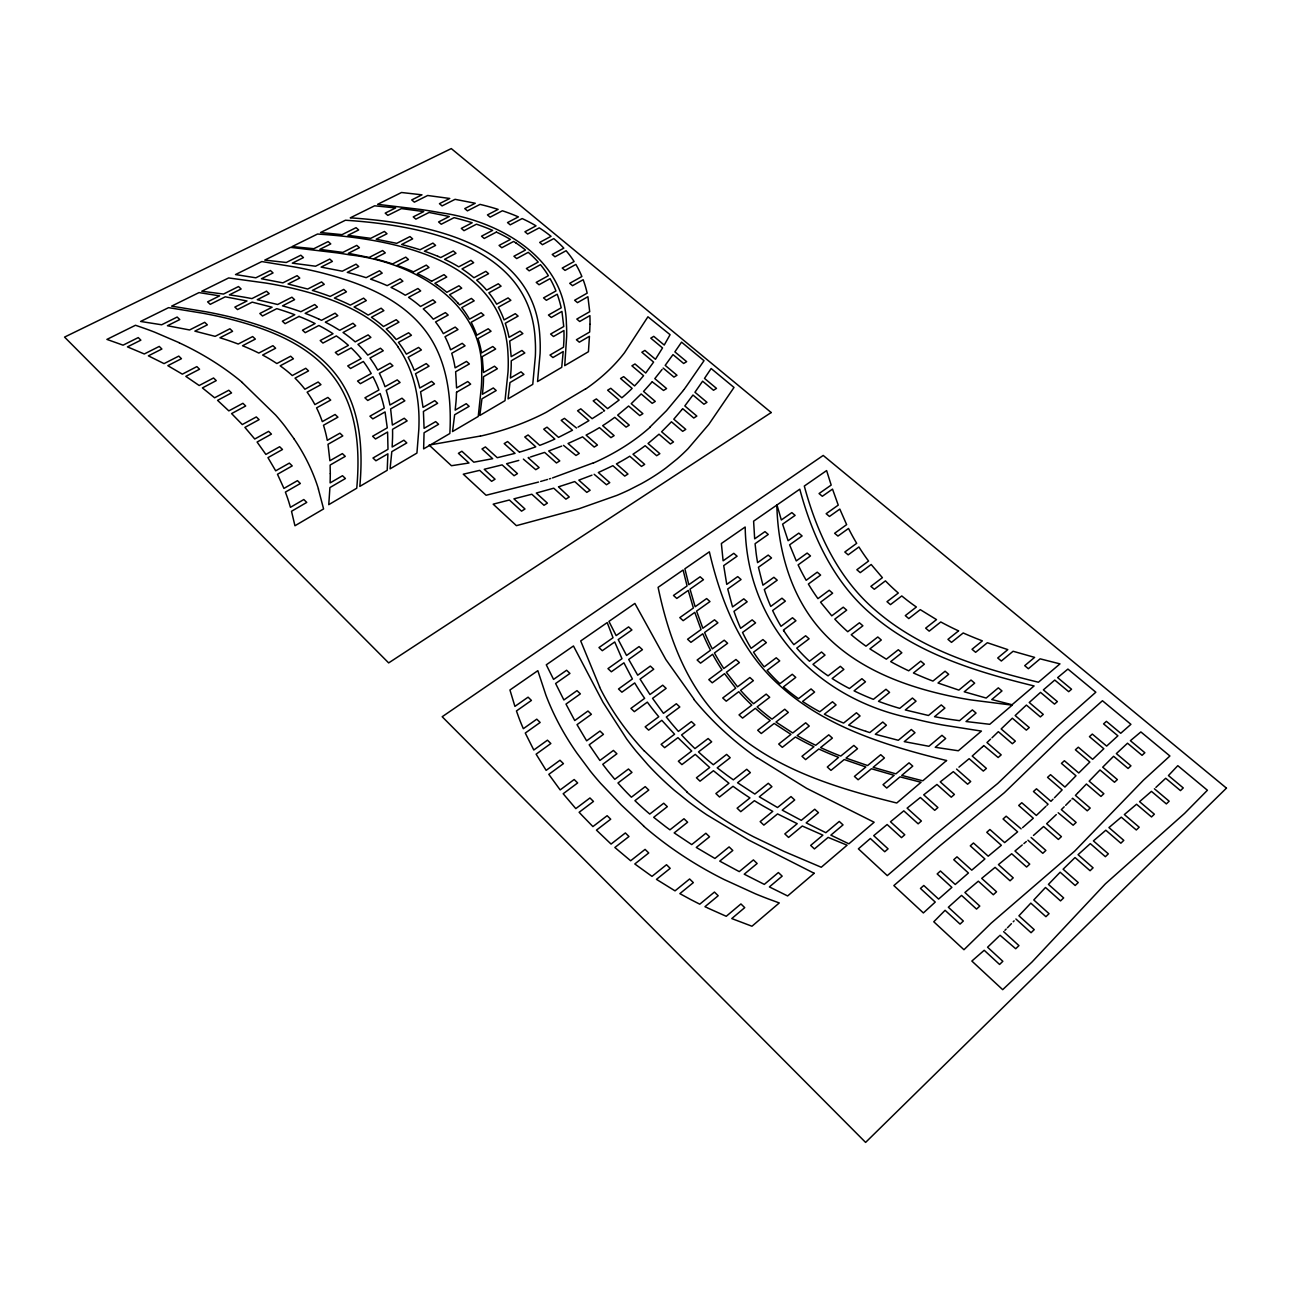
<?xml version="1.0" encoding="UTF-8"?>
<svg xmlns="http://www.w3.org/2000/svg" width="1291" height="1291" viewBox="0 0 1291 1291"><rect width="100%" height="100%" fill="white"/><g stroke="black" fill="none" stroke-linecap="round" stroke-linejoin="round"><path stroke-width="1.5" d="M669.674 335.418L664.236 345.052L653.779 336.354L650.777 338.145L662.525 347.924L655.457 359.285L644.887 350.426L641.853 352.249L653.585 362.093L645.71 373.034L634.978 363.981L631.912 365.821L643.58 375.697L639.239 380.829A248.082 170.234 5.6 0 1 634.559 385.928L623.666 376.649L620.551 378.521L632.138 388.397A232.751 160.213 5.9 0 1 623.876 396.079L621.859 397.789L610.788 388.301L607.641 390.205L619.115 400.049L607.609 408.634L596.377 398.935L593.198 400.856L604.575 410.699L603.72 411.264M647.872 316.747L670.077 334.676M647.388 317.602L624.521 352.717A246.968 167.959 5.2 0 1 585.614 389.027M672.385 355.428L665.188 365.369L676.968 375.245L673.95 377.101L663.154 368.064M685.989 386.816L704.015 360.705L681.551 342.147L674.87 351.878L686.651 361.658L683.665 363.481L672.966 354.589M685.537 387.445L684.375 388.994M683.907 389.608L682.745 391.157M682.487 391.48L666.495 410.667L649.97 427.063M662.089 369.468L654.811 378.618L666.576 388.559L663.526 390.447L652.165 381.781M681.938 409.586L682.681 408.65L693.783 418.026L696.833 416.073L684.811 405.939L692.96 395.03L703.95 404.228L706.968 402.324L694.945 392.254L702.611 381.2L713.503 390.269L716.489 388.381L704.499 378.408L711.147 368.532L734.014 387.445L708.791 424.4L688.087 448.639A277.565 194.408 6.3 0 1 677.017 459.047L666.35 467.649A249.373 175.705 6.9 0 1 641.256 483.722L629.153 489.918A276.468 193.376 6.5 0 1 616.84 495.405L578.771 508.832L516.416 525.663L493.162 504.168L509.38 500.004L521.548 511.155L524.985 508.993L513.915 498.842L531.827 494.227L543.995 505.297L547.4 503.135L536.281 493.049L553.742 488.192L565.894 499.149L569.25 497.003L558.454 486.804M681.632 409.957L673.789 419.188L685.763 429.37L682.681 431.339L671.449 421.786L661.605 431.775L673.499 441.958L670.384 443.959L659.007 434.196L648.05 443.491L659.846 453.674L656.683 455.707L645.161 445.718L642.934 447.364A245.677 171.719 6.4 0 1 634.268 453.367L632.993 454.206L644.677 464.373L641.482 466.422L629.782 456.223L627.136 457.837A248.485 173.559 6.4 0 1 618.97 462.517M651.842 382.152L643.547 391.431L655.279 401.404L652.181 403.325L641.159 393.933L631.218 403.663L642.886 413.653L639.771 415.605L628.604 406.019L617.663 415.137L629.25 425.126L626.087 427.111L614.774 417.332L612.563 418.946A233.526 161.665 5.9 0 1 602.671 425.659L614.129 435.632L610.933 437.633L599.46 427.628A234.591 162.343 5.9 0 1 588.664 433.76L586.098 435.099L597.443 445.04L594.199 447.057L582.596 436.858L568.04 443.491L579.256 453.415L575.98 455.465L563.521 445.363M1013.225 921.774L1014.113 920.854M1011.434 923.646L1007.48 927.729M1077.598 793.158L1086.425 784.008L1100.965 796.434L1103.87 793.723L1089.152 781.168L1099.997 769.969L1114.488 782.249L1117.377 779.586L1102.708 767.177L1113.6 756.284L1128.092 768.468L1130.932 765.837L1116.36 753.605L1127.527 743.213L1142.051 755.332L1144.859 752.734L1130.4 740.695L1140.873 731.932L1169.904 755.993L1143.455 780.151L1074.774 851.043L991.117 923.194L963.957 949.724L933.78 921.774L945.093 910.316L960.052 924.098L963.344 921.032L948.336 907.25L961.553 895.389L976.545 909.09L979.788 906.072L964.91 892.501L978.336 881.188L993.328 894.76L996.539 891.774L981.709 878.38L995.103 867.358L1010.062 880.785L1013.225 877.848L998.443 864.599L1011.676 853.738L1026.619 867.019L1029.734 864.115L1014.968 851.011L1022.262 844.96M1077.323 793.432L1075.435 795.385L1090.201 808.069L1087.248 810.813L1072.643 798.258L1071.95 798.968M1006.205 929.036L1004.914 930.343M1054.473 797.757L1062.138 789.914L1047.55 777.36L1050.535 774.681L1064.93 787.058L1075.984 775.794L1061.444 763.384L1064.381 760.738L1078.76 772.986L1089.846 762.045L1075.387 749.797L1078.292 747.199L1092.638 759.334L1103.821 748.732L1089.443 736.645L1092.299 734.079L1106.645 746.101L1117.893 735.822L1103.579 723.88L1106.403 721.346L1120.733 733.288L1130.916 724.332L1102.449 700.739L1063.687 735.321L1004.333 792.722L940.413 845.379L893.856 885.578L923.372 912.947L935.249 902.07L920.467 888.45L923.791 885.481L938.589 899.085L951.887 887.385L937.169 873.942L940.445 871.005L955.227 884.48L968.444 873.006L953.759 859.725L956.986 856.837L971.752 870.166L984.904 858.967L970.283 845.847L973.462 842.991L988.212 856.191L1001.348 845.298L986.776 832.324L989.907 829.5L1004.64 842.587L1017.615 831.84L1003.059 818.994L1006.157 816.202L1021.116 828.87M1070.562 800.388L1065.64 805.358M1053.053 799.194L1050.939 801.324L1036.479 788.801L1033.462 791.512L1048.066 804.196L1046.985 805.261M1064.22 806.794L1061.347 809.635L1076.129 822.448L1073.144 825.223L1058.184 812.749M1000.025 935.249L1015.71 948.74L1018.954 945.625L1003.623 931.65M999.121 936.153L987.567 947.223L1002.849 961.311L999.573 964.458L984.21 950.289L971.849 961.053L1002.687 989.664L1032.074 961.94L1105.338 883.883L1184.557 813.427L1207.408 790.253L1177.795 765.676L1168.436 775.568L1183.266 787.93L1180.474 790.608L1165.708 778.263L1155.897 787.397M1045.904 806.326L1036.35 815.444L1021.778 802.728L1018.712 805.471L1033.3 818.236L1022.585 827.628M1056.28 814.605L1046.646 823.723L1061.412 836.616L1058.378 839.44L1043.596 826.514L1033.478 835.438M991.988 737.807L998.33 731.674L1012.354 743.729L1015.339 741.131L1001.154 728.947L1012.354 718.199L1026.329 730.141L1029.282 727.575L1015.162 715.537L1026.393 705.08L1040.368 716.925L1043.273 714.391L1029.234 702.498L1040.53 692.379L1054.489 704.111L1057.377 701.61L1043.386 689.878L1054.763 680.067L1068.706 691.686L1071.546 689.233L1057.636 677.63L1067.915 669.077L1095.833 692.202L1057.087 726.526L997.717 783.492L933.829 835.729L887.288 875.621L858.386 848.849L870.36 838.505L884.738 851.737L888.079 848.849L873.717 835.664L887.127 824.529L901.489 837.633L904.781 834.777L890.483 821.77L903.797 810.845L918.143 823.819L921.387 821.011L907.121 808.134L908.089 807.359L920.37 797.483L934.716 810.328L937.912 807.553L923.711 794.836L936.943 784.46L951.257 797.192L954.404 794.449L940.251 781.878L953.323 771.647L967.605 784.218L970.703 781.523L956.55 769.065M990.552 739.162L986.97 742.567L1001.187 754.864L998.153 757.51L983.807 745.553M983.258 746.069L982.435 746.827M981.886 747.328L972.22 756.042L986.405 768.419L983.322 771.082L969.138 758.688L958.939 767.144M1026.313 841.554L1023.892 843.588M958.551 630.879L947.949 639.368L951.499 642.369L963.199 632.977A254.02 175.641 22.1 0 0 979.288 639.674L982.37 640.869L972.026 649.276L975.609 652.31L987.357 642.724L1007.819 649.631L997.717 657.99L1001.332 661.024L1013.096 651.261L1034.607 657.377L1024.715 665.672L1028.362 668.722L1040.11 658.83L1059.959 663.881L1038.432 682.229C980.773 668.157 921.419 650.099 875.701 610.498C838.246 578.707 816.848 532.667 804.309 486.045L826.611 470.586L831.178 485.077L819.059 493.549L822.319 496.277L832.517 489.111L838.246 505.12L826.159 513.705L829.451 516.465L839.812 509.09L846.638 524.63L834.632 533.28L837.956 536.072L848.51 528.455L849.962 531.279A258.297 178.852 23.3 0 0 856.691 543.333L844.814 552.015L848.171 554.856L858.918 546.964A222.956 155.921 22.9 0 0 866.648 558.438L868.569 561.052L856.853 569.751L860.242 572.639L871.183 564.49L882.398 577.674L870.876 586.372L874.297 589.277L885.432 580.869L887.724 583.193A170.202 120.934 22.3 0 0 898.326 593.037L886.998 601.687L890.467 604.624L901.78 595.942A170.428 121.096 22.3 0 0 913.512 604.995L916.384 607.012L905.298 615.613L908.783 618.583L920.257 609.642L936.508 619.615L925.663 628.152L929.181 631.154L940.784 621.972L944.011 623.698A222.714 155.549 22.3 0 0 958.551 630.879M585.452 388.914L546.238 412.297A248.292 169.508 4.8 0 1 480.43 436.132M602.3 412.216L592.117 418.687L580.789 408.827L577.577 410.78L588.906 420.656L578.013 427.127M576.48 428.015L564.457 418.365L561.214 420.333L572.478 430.242L558.519 437.375L547.013 427.176L543.721 429.177L554.872 439.069L553.807 439.553M618.97 462.517L616.42 463.889L627.975 474.039L624.731 476.105L612.902 465.696L598.33 472.522L609.755 482.64L606.48 484.738L594.15 474.281M431.565 281.26L444.023 274.644L446.751 277.016L434.857 283.342L437.197 284.924M496.39 232.073L484.222 238.464L481.527 236.188L492.597 230.379L489.709 229.153A171.655 120.757 5 0 0 476.476 224.198L463.985 230.669L461.307 228.394L472.183 222.778A210.481 149.756 4.5 0 0 457.66 218.566L454.093 217.646L441.248 224.231L438.585 221.955L449.284 216.501L429.096 212.45L415.863 219.147L413.233 216.888L423.738 211.579L401.436 208.593L387.833 215.387L385.202 213.128L395.627 207.932L374.632 205.802L350.264 217.84C425.013 222.81 534.877 242.595 539.864 336.741A297.559 208.19 0.7 0 1 540.074 353.702L537.556 381.555L561.73 367.338L563.199 351.555L552.903 357.542L549.998 355.041L563.521 347.182L563.877 340.921A299.06 208.254 1.4 0 0 564.006 334.595L563.941 330.512L553.484 336.515L550.611 334.046L563.747 326.526L561.94 311.421L551.289 317.457L548.449 315.036L561.198 307.823L560.617 305.37A200.541 140.17 3.8 0 0 557.212 294.219L546.367 300.287L543.543 297.898L555.969 290.959A177.432 123.888 4.4 0 0 551.322 280.922L550.063 278.646L539.025 284.746L536.217 282.39L548.352 275.709A131.908 91.709 5.6 0 0 540.477 264.671L529.165 270.836L526.389 268.512L538.218 262.073L536.491 260.201A128.6 89.402 5.7 0 0 528.245 252.342L516.69 258.571L513.931 256.247L525.502 250.034A127.567 88.643 5.7 0 0 515.98 242.966M299.044 316.408L285.053 323.686L282.358 321.185L294.784 314.746A241.207 177.496 -2.6 0 0 280.179 309.695L276.823 308.646L262.493 315.988L259.83 313.503L272.078 307.242L252.197 302.142L237.512 309.566L234.865 307.097L246.984 300.981L225.263 296.817L210.223 304.337L207.609 301.852L219.615 295.865L199.024 292.589L171.622 306.128L205.511 311.696A377.682 286.634 -6.8 0 1 232.267 317.425C271.223 327.414 312.406 342.857 337.274 376.278C360.641 407.682 363.191 448.768 359.818 486.4L387.203 470.311L387.897 453.803L375.907 460.774L372.97 458.015L387.994 449.3L387.59 432.017L375.503 438.972L372.615 436.261L387.268 427.854L385.057 411.926L372.809 418.881L369.936 416.202L384.25 408.101L383.621 405.342A245.871 177.674 -3.2 0 0 380.167 393.513L367.757 400.468L364.917 397.822L378.909 390.011A207.899 150.466 -2.1 0 0 374.196 379.134L372.954 376.714L360.367 383.669L357.542 381.071L371.227 373.535L368.952 369.678A164.538 119.03 -0.9 0 0 363.352 361.496L350.523 368.5L347.731 365.918L361.125 358.64L359.382 356.542A143.914 103.958 -0.3 0 0 351.184 347.908L338.081 354.96L335.321 352.411L348.425 345.375A144.318 104.264 -0.3 0 0 338.726 337.629L336.338 335.934L322.944 343.067L320.2 340.534L333.03 333.724A166.297 120.579 -0.9 0 0 323.476 327.962L318.909 325.493L305.209 332.675L302.497 330.173L315.101 323.557L312.261 322.185A208.432 152.338 -1.9 0 0 299.044 316.424M553.097 439.86L552.015 440.344A241.869 167.007 5.3 0 1 539.735 445.363L528.1 434.97L524.775 436.987L535.781 446.831A237.996 164.522 5.3 0 1 521.887 451.414L519.983 451.979M593.215 462.92L552.516 477.928M591.956 475.169L578.82 480.155L590.116 490.257L586.808 492.371L574.737 481.575L560.891 486.061M561.714 446.089L548.659 450.995L559.778 460.903L556.453 462.969L544.624 452.399L530.553 456.966M550.692 478.493L549.32 478.913M560.084 486.304L559.277 486.562M528.939 457.45L528.132 457.692L539.122 467.6L535.765 469.682L523.371 459.112M547.497 479.461L545.98 479.913M544.915 480.22L543.333 480.688M542.268 480.994L540.671 481.446M518.788 460.419L506.572 463.727L517.465 473.619L514.06 475.717L502.134 464.873L484.222 469.279L495.05 479.203L491.613 481.317L479.671 470.36L463.291 474.2L486.094 495.26L538.541 482.059M480.381 436.035L429.112 445.072L451.463 465.728L468.972 463.001L458.418 453.319L461.871 451.253L473.813 462.194L492.678 458.692L481.995 448.961L485.4 446.928L497.277 457.708L515.044 453.367L504.2 443.588L507.573 441.554L519.337 452.157M865.874 731.335L869.795 732.578L882.77 722.024L886.401 725.235L875.33 734.272L898.294 740.292L911.333 729.512L914.996 732.723L904.281 741.631L928.907 746.279L941.962 735.305L945.658 738.533L935.249 747.295L958.342 750.765L981.418 731.093L944.108 725.235A326.752 231.605 20.3 0 1 914.125 718.797C818.478 700.626 746.747 626.296 745.181 527.002L721.362 543.511L723.105 560.81L733.804 553.323L737.096 556.211L723.702 565.619L726.752 584.387L737.726 576.609L741.05 579.53L727.737 589.019L732.546 606.948L743.81 598.83L747.166 601.8L733.982 611.337L735.095 614.516A243.612 180.224 22.9 0 0 740.631 628.314L752.169 619.874L755.574 622.891L742.551 632.445A205.35 153.435 22.1 0 0 749.377 645.419L751.136 648.34L762.933 639.578L766.37 642.628L753.541 652.181L756.026 655.941A166.136 125.517 21.5 0 0 764.175 666.866L776.246 657.781L779.716 660.879L767.112 670.384L769.388 672.966A148.449 112.753 21.2 0 0 779.942 683.697L792.254 674.273L795.756 677.404L783.443 686.86A148.562 112.833 21.2 0 0 795.546 696.559L798.5 698.673L811.055 688.926L814.589 692.089L802.566 701.449A166.458 125.679 21.3 0 0 815.331 709.308L819.785 711.793L832.501 701.755L836.068 704.934L824.368 714.197L827.789 715.924A201.493 150.385 21.2 0 0 843.588 723.073L856.449 712.777L860.048 715.972L848.655 725.139A231.105 170.815 21 0 0 865.874 731.319M838.569 757.381L827.305 767.032L830.968 770.372L844.233 759.528L865.841 766.983L854.432 776.424L858.128 779.764L871.425 768.742L894.179 775.31L883.028 784.686L886.756 788.043L900.021 776.859L921.048 782.281L896.745 803.002C835.987 787.978 772.76 768.903 726.284 724.8C687.425 689.104 668.641 637.802 658.103 587.34L683.1 570.009L687.07 585.953L673.482 595.458L676.791 598.443L688.248 590.407L693.38 607.996L679.808 617.631L683.149 620.664L694.784 612.37L701.061 629.54L687.57 639.255L690.943 642.337L702.804 633.768L704.144 636.899A276.258 204.93 22.8 0 0 710.502 650.244L697.14 660.008L700.561 663.138L712.632 654.279A229.927 172.72 22 0 0 720.104 666.963L721.992 669.851L708.807 679.647L712.245 682.81L724.558 673.644L735.725 688.2L722.734 697.979L726.22 701.191L738.759 691.702L741.082 694.284A183.596 139.767 21.2 0 0 751.798 705.112L739.033 714.875L742.567 718.103L755.3 708.323A183.193 139.493 21.2 0 0 767.29 718.312L770.211 720.539L757.704 730.254L761.27 733.514L774.18 723.444L790.947 734.401L778.715 744.052L782.314 747.344L795.385 737L798.774 738.888A225.925 169.605 21.2 0 0 813.943 746.714L801.985 756.284L805.6 759.608L818.801 749.006A265.171 196.506 21.1 0 0 835.745 756.252L837.762 757.059M437.794 256.28L440.731 257.555L453.286 250.97L455.997 253.294L444.572 259.297A130.246 91.726 4.1 0 1 458.741 266.834L470.941 260.362L473.668 262.702L462 268.915L464.34 270.464A130.601 91.951 4.1 0 1 473.926 277.743L485.852 271.336L488.595 273.692L476.669 280.115A131.601 92.694 4.1 0 1 484.916 288.183L486.642 290.136L498.294 283.794L501.069 286.166L488.869 292.815A134.667 94.872 4 0 1 496.664 304.192L508.073 297.914L510.865 300.303L498.358 307.21L499.569 309.55A181.434 128.212 2.8 0 1 504.087 319.926L515.287 313.681L518.111 316.101L505.281 323.283A205.317 145.173 2.1 0 1 508.493 334.772L509.025 337.338L520.015 331.125L522.871 333.578L509.703 341.05L511.171 356.655L521.951 350.474L524.824 352.976L511.252 360.77L511.22 364.998A299.964 210.901 -0.3 0 1 511.042 369.92L510.413 378.021L521.031 371.856L523.936 374.406L509.977 382.539L508.073 398.871L532.763 384.363L535.345 356.429A298.528 209.029 0.5 0 0 535.168 339.42C530.423 245.032 420.285 225.167 345.439 220.228L320.571 232.509L342.018 234.655L356.058 227.668L358.672 229.959L347.957 235.317L370.727 238.335L384.379 231.444L387.01 233.736L376.181 239.222L396.74 243.337L409.989 236.576L412.652 238.867L401.63 244.515L405.245 245.451A215.694 155.404 2.7 0 1 420.027 249.76L432.921 243.095L435.6 245.403L424.4 251.212A175.657 125.162 3.3 0 1 437.794 256.28M318.619 318.958L321.507 320.313L335.095 313.197L337.806 315.666L325.364 322.201L326.3 322.685A168.685 122.338 -0.7 0 1 332.739 326.139L339.694 330.302L352.959 323.266L355.687 325.752L343.019 332.497L345.423 334.175A134.474 96.954 0.1 0 1 355.17 341.857L368.129 334.902L370.888 337.403L357.93 344.39A134.28 96.793 0.1 0 1 366.079 353.04L367.79 355.122L380.458 348.231L383.249 350.765L369.984 357.994L374.035 363.917A167.088 120.676 -0.8 0 1 377.246 369.307L377.682 370.097L390.092 363.239L392.916 365.805L379.344 373.309L380.538 375.746A202.848 146.529 -1.8 0 1 385.008 386.719L397.241 379.893L400.081 382.491L386.203 390.269A241.74 174.35 -2.8 0 1 389.349 402.211L389.93 405.019L401.985 398.209L404.841 400.823L390.624 408.892L392.367 425.062L404.244 418.252L407.133 420.914L392.545 429.306L392.593 432.614A347.537 247.791 -5.4 0 1 392.545 437.988L392.141 447.025L403.889 440.199L406.81 442.926L391.802 451.656L390.092 468.843L416.928 453.076L418.817 429.467A408.747 288.28 -5.9 0 0 418.994 423.416C419.478 396.611 413.378 368.968 397.822 346.763M179.32 342.761L154.662 332.174A386.106 284.633 -10.4 0 0 143.898 328.172L135.49 325.267L106.911 339.404L123.065 345.165L138.25 337.596L140.864 340.162L127.454 346.876L144.302 353.976L159.261 346.424L161.891 349.006L148.384 355.848L164.054 363.626L178.787 356.106L181.45 358.688L167.83 365.676L182.338 374.148L196.861 366.612L199.556 369.226L185.823 376.359L199.185 385.509L213.548 377.989L216.259 380.619L202.397 387.913L214.629 397.789L228.814 390.253L231.557 392.916L217.566 400.355L228.83 410.877L242.918 403.308L245.693 405.987L231.589 413.588L242.305 424.561L256.312 416.945L259.104 419.64L244.903 427.402L254.747 439.021L268.609 431.372L271.433 434.099L257.087 442.038L265.881 454.432L279.647 446.734L282.487 449.494L267.963 457.643L275.693 470.828L289.345 463.114L292.218 465.906L277.484 474.265L283.939 488.418L297.463 480.655L300.351 483.496L285.392 492.097L286.876 496.131A291.266 216.049 -8.9 0 1 288.764 501.731L290.427 507.315L303.821 499.536L306.758 502.409L291.508 511.284L294.945 525.76L323.589 508.928L318.377 489.063M707.42 907.88L726.236 916.287L740.937 903.942L744.729 907.638L731.755 918.563L751.959 926.228L779.28 902.942L768.807 899.117A348.505 267.673 21.2 0 1 755.332 893.775L724.203 879.558A314.036 243.967 21.2 0 1 643.515 826.014M706.597 907.492L704.951 906.702L718.199 895.728L714.439 892.065L699.787 904.184L690.685 899.537L679.857 893.63L693.332 882.624L689.62 878.977L675.032 890.855L656.474 879.365L670.19 868.343L666.511 864.728L651.987 876.363L634.801 863.969L648.727 852.964L645.08 849.381L630.654 860.758L614.855 847.493L628.975 836.503L625.36 832.953L611.063 844.072L596.458 830.129L610.708 819.204L607.141 815.702L592.908 826.579L581.628 814.96L579.126 812.281L593.473 801.437L589.955 797.967L575.802 808.618L563.183 793.739L577.658 782.943L574.172 779.522L560.165 789.914L548.82 774.358L563.441 763.643L559.987 760.254L546.141 770.372L536.12 754.17L550.854 743.519L547.449 740.179L533.796 750.006L525.276 733.046L540.154 722.46L536.766 719.168L523.339 728.689L521.322 723.944A272.869 216.42 19.1 0 1 518.756 717.409L516.448 710.954L531.424 700.432L528.084 697.172L514.915 706.387L509.945 689.991L537.831 670.675L545.867 695.026A299.867 233.397 20.3 0 0 576.964 753.169L590.407 771.227A319.813 247.63 20.8 0 0 600.67 783.379L621.342 805.019L643.628 825.901M515.98 242.966L513.64 241.449L501.796 247.743L499.068 245.435L510.397 239.432A127.47 88.595 5.7 0 0 496.39 232.09M757.026 757.575L806.552 788.301L874.152 822.254L848.865 843.814L830.855 835.148L843.023 824.901L839.263 821.431L825.853 832.695L806.165 822.867L818.462 812.668L814.75 809.231L801.291 820.35L782.233 810.151L794.691 799.984L791.012 796.563L777.537 807.52L759.302 796.821L771.921 786.671L768.29 783.282L754.832 794.062L737.564 782.766L750.361 772.631L746.747 769.275L733.353 779.845L727.172 775.407L717.199 767.838L730.19 757.736L726.623 754.396L713.31 764.74L710.421 762.368A260.346 198.685 21.3 0 1 698.496 751.927L711.664 741.825L708.13 738.517L694.945 748.602A261.54 199.524 21.3 0 1 683.972 737.532L681.567 734.95L694.913 724.864L691.411 721.588L678.372 731.416L671.449 723.347L666.317 717.021L679.808 706.984L676.339 703.756L663.445 713.326L652.552 698.35L666.14 688.377L662.719 685.198L649.954 694.526L640.078 679.114L653.73 669.238L650.341 666.091L637.706 675.193L628.717 659.443L642.434 649.68L639.077 646.565L626.555 655.457L618.195 639.578L631.912 629.96L628.588 626.893L616.146 635.592L608.932 621.407L634.882 603.43L665.866 659.556L694.268 699.544M1154.38 788.769L1169.162 801.195L1166.354 803.906L1151.443 791.367L1139.566 801.663L1154.364 814.201L1151.507 816.945L1136.548 804.245L1124.364 814.556L1139.195 827.208L1136.306 829.984L1121.282 817.155L1108.937 827.579L1123.799 840.376L1120.862 843.201L1105.822 830.226L1093.412 840.893L1108.34 853.835L1105.37 856.691L1090.314 843.62L1078.066 854.69L1093.09 867.826L1090.072 870.715L1075.032 857.547L1063.106 869.214L1078.243 882.56L1075.177 885.497L1060.153 872.216L1048.437 884.383L1063.655 897.907L1060.54 900.892L1045.5 887.482L1033.784 899.972L1049.05 913.673L1045.92 916.691L1030.815 903.135L1018.922 915.803L1034.236 929.649L1031.057 932.715L1015.904 918.982M242.272 382.556L275.661 415.089A347.715 256.635 -9.4 0 1 284.778 426.03L294.219 439.005M687.151 792.029L644.193 750.765M1031.122 837.472L1045.871 850.446L1042.805 853.319L1027.926 840.199M457.805 302.917L459.531 304.902L471.409 298.431L474.184 300.835L461.758 307.613A136.281 96.599 3.1 0 1 469.488 319.167L481.123 312.761L483.931 315.198L471.167 322.25L472.361 324.622A183.677 130.536 1.8 0 1 476.799 335.16L488.224 328.785L491.048 331.254L477.977 338.565A207.916 147.771 1.2 0 1 481.075 350.264L481.575 352.863L492.791 346.521L495.647 349.022L482.205 356.639L483.496 372.502L494.501 366.208L497.374 368.742L483.528 376.698L483.447 381.006A304.014 214.58 -1.3 0 1 483.189 386.009L482.463 394.255L493.291 387.962L496.212 390.544L481.946 398.838L479.816 415.476L505.007 400.662L507.992 372.244A302.449 212.708 -0.4 0 0 508.025 354.928C504.652 259.217 393.029 238.803 317.505 234.042L292.169 246.565L313.842 248.711L328.14 241.578L330.77 243.902L319.845 249.357L342.857 252.407L356.768 245.387L359.414 247.711L348.36 253.294L369.129 257.458L382.636 250.551L385.299 252.891L374.067 258.636L377.714 259.572A218.405 158.277 1.7 0 1 392.625 263.929L405.761 257.135L408.44 259.491L397.015 265.413A177.803 127.47 2.4 0 1 410.522 270.545L413.475 271.836L426.272 265.123L428.983 267.479L417.348 273.595A131.795 93.388 3.2 0 1 431.581 281.244M394.465 337.5L396.192 339.549L408.634 332.788L411.426 335.273L398.435 342.357A161.924 116.497 0.4 0 1 404.067 350.377L406.391 354.154L418.591 347.424L421.399 349.942L408.134 357.268L409.392 359.656A204.478 147.303 -0.8 0 1 414.201 370.307L426.224 363.594L429.064 366.144L415.508 373.745A241.707 173.995 -1.8 0 1 419.075 385.315L419.753 388.026L431.614 381.329L434.47 383.911L420.592 391.77L423.028 407.359L434.744 400.662L437.633 403.276L423.416 411.442L424.077 428.354L435.68 421.624L438.601 424.287L424.061 432.759L423.626 448.897L449.849 433.502C451.802 397.289 447.315 358.236 424.013 328.931C398.806 297.108 358.753 282.277 320.636 272.546A361.044 271.998 -2.7 0 0 294.638 266.979L261.815 261.557L235.511 274.563L255.844 277.807L270.432 270.529L273.046 272.934L261.428 278.743L282.874 282.858L297.124 275.661L299.77 278.065L288.038 284.004L307.694 289.039L321.604 281.922L324.267 284.343L312.39 290.427L315.714 291.443A237.044 173.639 -1.2 0 1 330.173 296.43L343.761 289.41L346.44 291.831L334.401 298.076A204.962 149.062 -0.5 0 1 347.505 303.74L350.329 305.112L363.61 298.14L366.321 300.577L354.089 307L358.656 309.437A163.65 118.014 0.4 0 1 368.145 315.101L381.135 308.21L383.879 310.647L371.437 317.263L373.825 318.942A142.058 102.054 0.9 0 1 383.475 326.526L396.192 319.716L398.951 322.169L386.251 329.027A141.671 101.763 0.9 0 1 394.465 337.5M783.976 631.041L783.379 630.105L795.934 620.761L792.513 617.744L781.007 626.296L779.312 623.408A200.67 148.029 22.4 0 1 772.615 610.514L785.364 601.154L781.975 598.201L770.743 606.415A236.108 172.558 23 0 1 765.385 592.698L764.32 589.535L777.23 580.192L773.89 577.287L762.933 585.178L758.446 567.265L771.518 557.954L768.21 555.082L757.575 562.634L756.978 559.035A332.013 237.35 24.9 0 1 756.139 553.258L755.074 543.705L768.258 534.442L764.982 531.618L754.67 538.847L753.605 521.161L799.791 489.176C812.265 535.91 833.599 582.112 871.102 614.032C916.852 653.746 976.303 671.836 1034.075 685.957L1012.047 704.741L991.795 699.544L1001.977 690.943L998.33 687.845L986.179 698.06L964.248 691.782L974.657 683.149L971.026 680.05L958.858 690.104L938.008 683.004L948.675 674.289L945.077 671.207L932.941 681.083L929.794 679.873A258.587 183.177 21.8 0 1 913.431 672.982L924.356 664.203L920.773 661.137L908.703 670.804A226.683 162.263 22 0 1 893.953 663.413L890.677 661.621L901.844 652.778L898.31 649.744L886.336 659.185L869.892 648.889L881.301 639.997L877.799 636.979L865.971 646.178L863.082 644.08A173.43 126.324 22 0 1 851.221 634.736L862.888 625.796L859.419 622.795L847.751 631.719A173.188 126.163 22 0 1 837.101 621.552L834.793 619.131L846.686 610.159L843.249 607.19L831.759 615.839L820.56 602.187L832.63 593.198L829.225 590.261L817.945 598.637L816.025 595.926A226.829 162.618 22.6 0 1 808.376 584.048L820.608 575.076L817.235 572.187L806.165 580.288A262.783 186.517 23.1 0 1 799.532 567.798L798.112 564.877L810.49 555.937L807.149 553.081L796.273 560.923L789.624 544.834L802.098 535.943L798.79 533.135L788.123 540.719L782.604 524.162L795.111 515.383L791.851 512.608L781.329 519.966L776.988 504.975M599.686 687.022L580.708 640.949L607.206 622.601L613.031 637.738L598.976 647.566L602.3 650.696L614.726 641.966L621.972 658.684L607.964 668.625L611.337 671.788L623.924 662.816L632.396 678.969L618.502 688.991L621.907 692.202L634.704 682.939L636.14 685.327A263.203 200.638 20.7 0 0 644.645 698.35L630.912 708.404L634.333 711.664L647.34 702.126A267.786 203.865 20.8 0 0 656.474 713.971L658.765 716.747L645.161 726.849L648.647 730.141L661.815 720.33L674.58 734.224L661.121 744.358L664.639 747.683L677.936 737.645L691.718 751.023L678.356 761.238L681.906 764.611L695.252 754.364L709.695 767.483L696.446 777.779L700.029 781.184L713.439 770.727L728.947 783.25L715.892 793.562L719.507 796.999L733.03 786.3L736.128 788.543A262.444 200.702 21.7 0 0 749.958 797.919L737.113 808.198L740.76 811.668L754.396 800.71A278.453 211.805 21.7 0 0 763.546 806.197L772.76 811.361L760.157 821.625L763.852 825.11L777.553 813.911L797.225 823.674L784.831 833.905L788.559 837.423L802.292 826.03L822.883 835.148L810.667 845.411L814.427 848.929L828.128 837.391L847.106 845.202L821.254 867.245L783.976 851.398L753.831 836.907A281.309 216.501 21.5 0 1 686.99 792.174M776.827 505.071C777.908 548.175 789.576 592.359 817.477 626.087C852.98 668.948 908.364 688.345 961.488 698.318A282.745 200.315 20.8 0 0 971.284 699.964L1012.209 705.144L989.745 724.299L966.023 721.524L976.044 713.068L972.365 709.905L959.536 720.685L949.982 719.345A288.571 206.495 20.6 0 1 940.316 717.764L934.523 716.699L944.899 708.081L941.252 704.918L928.471 715.488L905.314 709.953L916.045 701.174L912.43 698.028L899.73 708.372L895.502 707.097A225.021 164.264 21.2 0 1 878.477 701.32L889.564 692.396L885.981 689.265L873.394 699.351A198.524 146.157 21.4 0 1 857.514 692.509L854.061 690.846L865.47 681.809L861.904 678.695L849.462 688.523L848.332 687.942A162.037 120.757 21.5 0 1 832.146 678.55L843.862 669.416L840.344 666.317L828.08 675.855L825.11 673.789A136.927 102.893 21.5 0 1 812.975 664.332L825.014 655.102L821.528 652.02L809.489 661.234A136.765 102.78 21.5 0 1 799 650.664L796.757 648.114L809.086 638.803L805.632 635.769L793.852 644.645A161.44 120.402 21.8 0 1 783.992 631.041M756.881 757.72A276.032 207.028 21.7 0 1 694.074 699.641M644.112 750.813A278.775 214.193 20.7 0 1 599.54 687.054M294.154 439.037A322.411 238.383 -8.7 0 1 318.474 489.047M179.255 342.825A337.952 248.243 -9.1 0 1 242.385 382.491M437.197 284.924A132.15 93.63 3.2 0 1 446.815 292.315L458.967 285.779L461.726 288.167L449.558 294.719A133.167 94.388 3.2 0 1 457.805 302.917M318.619 318.958A203.494 148.626 -1.5 0 0 305.176 313.342L317.425 307L314.73 304.531L300.835 311.728A235.365 173.107 -2.2 0 0 286.182 306.903L282.519 305.838L294.59 299.657L291.911 297.204L277.662 304.498L257.28 299.69L269.174 293.654L266.527 291.217L251.906 298.608L246.694 297.624A318.974 239.238 -3.9 0 0 238.028 296.155L229.378 294.864L241.127 288.99L238.512 286.554L223.488 294.058L201.783 291.233L228.668 277.936L265.962 283.068A310.711 232.138 -2.7 0 1 273.159 284.31A340.275 256.183 -3.3 0 1 291.008 287.941C315.698 293.59 340.146 301.626 362.061 314.52A138.976 99.843 0.9 0 1 397.999 346.714M650.131 427.176A251.406 174.834 6.1 0 1 593.327 463.049M330.302 473.684L330.125 482.915L342.502 475.717L345.423 478.525L329.915 487.562L328.769 504.652L356.752 488.208C360.141 450.527 357.607 409.392 334.321 377.892C309.501 344.39 268.334 328.834 229.298 318.909A379.005 287.732 -7 0 0 202.493 313.18L168.572 307.645L140.606 321.459L161.649 324.783L177.157 317.053L179.772 319.555L167.427 325.735L189.567 329.963L204.704 322.314L207.351 324.848L194.876 331.158L215.129 336.354L229.911 328.785L232.574 331.319L219.954 337.79L223.359 338.839A247.372 182.967 -4.9 0 1 238.206 344.035L252.649 336.564L255.344 339.097L242.53 345.746A210.691 154.791 -4 0 1 255.908 351.652L258.797 353.072L272.917 345.681L275.629 348.231L262.622 355.057L266.333 357.091A169.605 123.775 -3 0 1 276.855 363.546L290.669 356.219L293.412 358.785L280.163 365.821L282.568 367.58A149.53 108.831 -2.5 0 1 292.266 375.552L305.773 368.29L308.549 370.888L295.026 378.166A149.385 108.718 -2.5 0 1 303.207 387.09L304.918 389.236L318.151 382.023L320.943 384.637L307.129 392.174A168.782 122.919 -3 0 1 313.116 401.404L314.891 404.599L327.882 397.434L330.706 400.081L316.569 407.875L317.78 410.393A212.499 154.63 -4.2 0 1 322.298 421.624L335.095 414.492L337.935 417.171L323.492 425.255A256.021 185.743 -5.4 0 1 326.704 437.471L327.285 440.328L339.92 433.195L342.793 435.906L328.011 444.298L329.883 460.742L342.373 453.593L345.262 456.352L330.125 465.05L330.302 473.684M589.987 324.331L589.68 332.045L576.415 339.743L579.32 342.196L589.438 336.305L588.438 351.717L564.732 365.643L566.636 336.628A323.363 224.553 0.9 0 0 566.394 323.541C565.248 257.377 498.036 220.245 439.682 212.595A330.98 244.37 3.4 0 0 419.914 209.384L377.618 204.333L401.533 192.504L421.979 194.828L411.732 199.927L414.346 202.154L427.676 195.49L449.752 198.475L439.44 203.671L442.071 205.915L455.077 199.33L475.249 203.252L464.76 208.609L467.423 210.853L480.042 204.381L483.609 205.269A200.67 141.51 5.5 0 1 498.116 209.384L487.433 214.903L490.112 217.146L502.393 210.772A161.004 112.188 5.9 0 1 515.561 215.678L518.401 216.888L507.524 222.585L510.219 224.828L522.161 218.566A123.888 85.432 6.4 0 1 536.039 225.86L524.921 231.767L527.632 234.026L539.251 227.845L541.575 229.362A131.811 91.048 6.3 0 1 551.047 236.334L539.686 242.434L542.43 244.709L553.791 238.609A133.602 92.339 6.3 0 1 562.085 246.339L563.812 248.162L552.225 254.472L554.985 256.78L566.087 250.728A128.761 88.901 6.4 0 1 574.108 261.524L562.231 268.076L565.022 270.4L575.883 264.413L577.142 266.64A164.167 113.769 5.5 0 1 581.886 276.516L569.702 283.326L572.526 285.682L583.161 279.727A187.728 130.278 4.9 0 1 586.582 290.717L587.163 293.17L574.64 300.254L577.48 302.643L587.905 296.72L589.713 311.68L576.819 319.071L579.675 321.491L589.906 315.617L590.003 319.619A322.217 222.746 1.6 0 1 589.987 324.331M456.53 392.254L456.352 396.611A343.777 242.272 -3 0 1 456.013 401.727L455.174 410.118L466.245 403.696L469.149 406.326L454.642 414.766L452.544 431.549L478.235 416.46L481.285 387.671A338.904 238.238 -2.1 0 0 481.704 372.018C483.818 301.319 411.393 261.557 349.619 254.86A350.636 264.122 -0.3 0 0 336.919 252.858L290.54 247.356L264.752 260.104L286.295 262.476L300.835 255.215L303.45 257.587L292.315 263.154L315.553 266.22L329.738 259.055L332.384 261.411L321.136 267.108L342.276 271.207L356.042 264.171L358.72 266.527L347.295 272.385L351.007 273.321A212.87 154.759 0.9 0 1 366.128 277.678L379.522 270.755L382.201 273.127L370.582 279.146A170.686 122.726 1.6 0 1 384.202 284.343L387.155 285.65L400.178 278.824L402.889 281.212L391.044 287.441A131.279 93.501 2.4 0 1 405.277 295.236L417.945 288.506L420.672 290.911L408.553 297.366L410.909 298.979A139.444 99.439 2.2 0 1 420.511 306.483L432.888 299.819L435.648 302.239L423.27 308.904A141.268 100.811 2.2 0 1 431.549 317.215L433.276 319.2L445.395 312.616L448.187 315.052L435.535 321.959A136.346 97.196 2.3 0 1 443.329 333.627L455.19 327.091L457.998 329.56L445.008 336.725L446.202 339.13A173.946 124.21 1.3 0 1 450.591 349.813L462.21 343.325L465.05 345.827L451.737 353.282A198.895 142.01 0.6 0 1 454.642 365.192L455.11 367.854L466.503 361.415L469.359 363.949L455.642 371.727L456.578 387.962L467.762 381.555L470.65 384.137L456.53 392.254M1226.45 788.123L865.599 1142.406L442.184 716.731L823.206 455.449L1226.45 788.123M814.201 873.297L787.639 895.954L769.388 886.917L782.168 876.137L778.392 872.538L764.304 884.383L744.229 874.201L757.139 863.501L753.411 859.919L739.259 871.619L719.749 861.129L732.804 850.479L729.108 846.912L714.94 858.45L696.285 847.445L709.534 836.794L705.87 833.26L691.734 844.588L674.176 832.889L687.619 822.238L683.988 818.752L669.932 829.839L665.769 826.773L653.682 817.316L667.318 806.681L663.735 803.228L649.776 814.056L646.888 811.587A277.452 216.92 20.7 0 1 636.398 802.066L634.93 800.662L648.776 790.06L645.21 786.622L631.396 797.209L627.168 792.932A280.325 218.954 20.7 0 1 620.374 785.67L617.969 782.991L631.977 772.405L628.459 769L614.774 779.312L607.851 770.921L602.752 764.32L616.904 753.783L613.419 750.426L599.895 760.464L589.18 744.81L603.446 734.353L599.992 731.045L586.63 740.824L577.029 724.654L591.375 714.294L587.954 711.018L574.737 720.556L565.991 704.095L580.369 693.864L576.996 690.637L563.877 699.964L555.614 683.504L569.944 673.434L566.604 670.255L553.565 679.389L546.287 664.817L573.462 645.984L603.026 702.304L626.619 738.904A307.581 235.301 21.5 0 0 636.14 751.217L647.921 764.805A277.581 214.29 21.1 0 0 674.37 790.286L689.087 802.147A307.436 235.01 21.2 0 0 706.887 814.879L748.699 840.054L814.201 873.297M946.545 760.544L922.775 780.813L901.747 775.407L912.753 766.128L909.042 762.836L895.906 773.858L873.168 767.306L884.416 757.978L880.736 754.686L867.6 765.547L845.992 758.091L857.514 748.699L853.851 745.423L840.748 756.09L837.504 754.815A265.058 196.264 21.1 0 1 820.576 747.57L832.372 738.097L828.757 734.837L815.718 745.278A225.828 169.395 21.3 0 1 800.549 737.484L797.176 735.58L809.247 726.042L805.665 722.799L792.755 732.981L775.988 722.04L788.317 712.438L784.767 709.227L772.018 719.135L769.081 716.908A183.144 139.331 21.3 0 1 757.107 706.935L769.694 697.285L766.176 694.106L753.605 703.724A183.532 139.606 21.3 0 1 742.89 692.912L740.566 690.346L753.379 680.664L749.91 677.501L737.532 686.828L726.365 672.304L739.388 662.606L735.951 659.491L723.799 668.528L721.911 665.623A229.782 172.461 22 0 1 714.439 652.956L727.624 643.273L724.219 640.207L712.293 648.921A275.951 204.543 22.8 0 1 705.935 635.592L704.596 632.477L717.909 622.843L714.536 619.825L702.837 628.249L696.575 611.111L709.969 601.558L706.645 598.572L695.155 606.738L690.023 589.148L703.45 579.724L700.142 576.787L688.829 584.71L684.875 568.798L709.372 551.822C720.765 600.88 740.372 650.374 778.78 684.65C824.949 727.253 886.885 745.843 946.545 760.544M771.195 412.539L388.656 662.912L64.55 337.096L451.285 148.594L771.195 412.539"/></g></svg>
